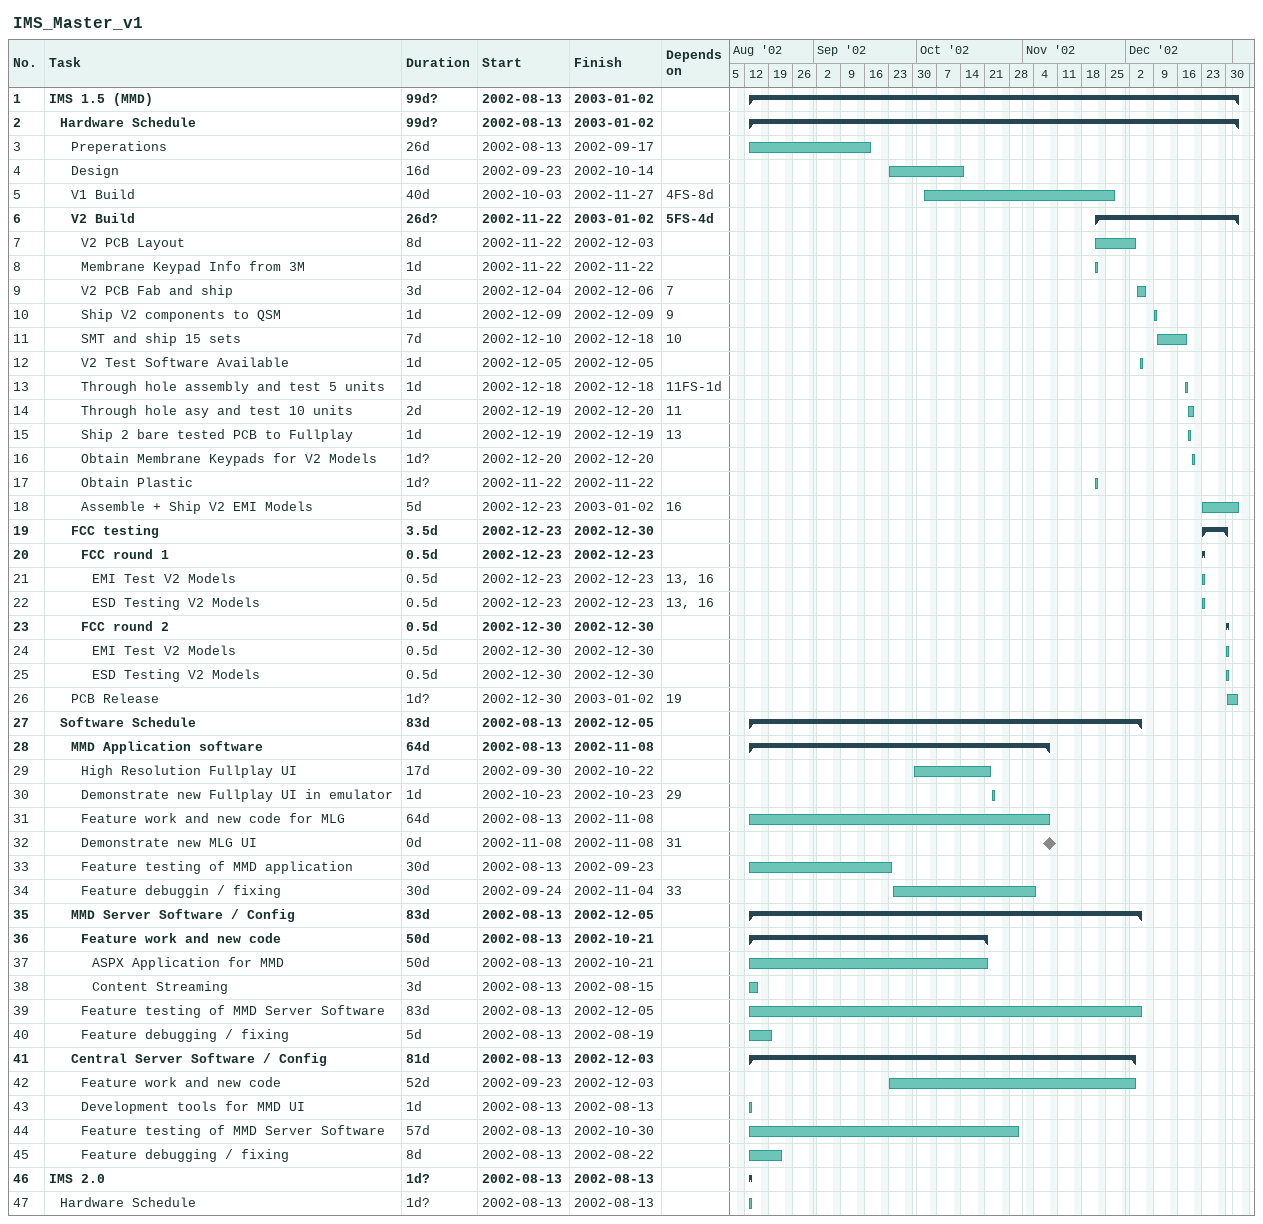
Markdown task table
IMS_Master_v1

| ID | Level | Task | Duration | Start | Finish | Predecessors |
|---|---|---|---|---|---|---|
| 1 | 1 | **IMS 1.5 (MMD)** | 99d? | 2002-08-13 | 2003-01-02 |  |
| 2 | 2 | **Hardware Schedule** | 99d? | 2002-08-13 | 2003-01-02 |  |
| 3 | 3 | Preperations | 26d | 2002-08-13 | 2002-09-17 |  |
| 4 | 3 | Design | 16d | 2002-09-23 | 2002-10-14 |  |
| 5 | 3 | V1 Build | 40d | 2002-10-03 | 2002-11-27 | 4FS-8d |
| 6 | 3 | **V2 Build** | 26d? | 2002-11-22 | 2003-01-02 | 5FS-4d |
| 7 | 4 | V2 PCB Layout | 8d | 2002-11-22 | 2002-12-03 |  |
| 8 | 4 | Membrane Keypad Info from 3M | 1d | 2002-11-22 | 2002-11-22 |  |
| 9 | 4 | V2 PCB Fab and ship | 3d | 2002-12-04 | 2002-12-06 | 7 |
| 10 | 4 | Ship V2 components to QSM | 1d | 2002-12-09 | 2002-12-09 | 9 |
| 11 | 4 | SMT and ship 15 sets | 7d | 2002-12-10 | 2002-12-18 | 10 |
| 12 | 4 | V2 Test Software Available | 1d | 2002-12-05 | 2002-12-05 |  |
| 13 | 4 | Through hole assembly and test 5 units | 1d | 2002-12-18 | 2002-12-18 | 11FS-1d |
| 14 | 4 | Through hole asy and test 10 units | 2d | 2002-12-19 | 2002-12-20 | 11 |
| 15 | 4 | Ship 2 bare tested PCB to Fullplay | 1d | 2002-12-19 | 2002-12-19 | 13 |
| 16 | 4 | Obtain Membrane Keypads for V2 Models | 1d? | 2002-12-20 | 2002-12-20 |  |
| 17 | 4 | Obtain Plastic | 1d? | 2002-11-22 | 2002-11-22 |  |
| 18 | 4 | Assemble + Ship V2 EMI Models | 5d | 2002-12-23 | 2003-01-02 | 16 |
| 19 | 3 | **FCC testing** | 3.5d | 2002-12-23 | 2002-12-30 |  |
| 20 | 4 | **FCC round 1** | 0.5d | 2002-12-23 | 2002-12-23 |  |
| 21 | 5 | EMI Test V2 Models | 0.5d | 2002-12-23 | 2002-12-23 | 13, 16 |
| 22 | 5 | ESD Testing V2 Models | 0.5d | 2002-12-23 | 2002-12-23 | 13, 16 |
| 23 | 4 | **FCC round 2** | 0.5d | 2002-12-30 | 2002-12-30 |  |
| 24 | 5 | EMI Test V2 Models | 0.5d | 2002-12-30 | 2002-12-30 |  |
| 25 | 5 | ESD Testing V2 Models | 0.5d | 2002-12-30 | 2002-12-30 |  |
| 26 | 3 | PCB Release | 1d? | 2002-12-30 | 2003-01-02 | 19 |
| 27 | 2 | **Software Schedule** | 83d | 2002-08-13 | 2002-12-05 |  |
| 28 | 3 | **MMD Application software** | 64d | 2002-08-13 | 2002-11-08 |  |
| 29 | 4 | High Resolution Fullplay UI | 17d | 2002-09-30 | 2002-10-22 |  |
| 30 | 4 | Demonstrate new Fullplay UI in emulator | 1d | 2002-10-23 | 2002-10-23 | 29 |
| 31 | 4 | Feature work and new code for MLG | 64d | 2002-08-13 | 2002-11-08 |  |
| 32 | 4 | Demonstrate new MLG UI | 0d | 2002-11-08 | 2002-11-08 | 31 |
| 33 | 4 | Feature testing of MMD application | 30d | 2002-08-13 | 2002-09-23 |  |
| 34 | 4 | Feature debuggin / fixing | 30d | 2002-09-24 | 2002-11-04 | 33 |
| 35 | 3 | **MMD Server Software / Config** | 83d | 2002-08-13 | 2002-12-05 |  |
| 36 | 4 | **Feature work and new code** | 50d | 2002-08-13 | 2002-10-21 |  |
| 37 | 5 | ASPX Application for MMD | 50d | 2002-08-13 | 2002-10-21 |  |
| 38 | 5 | Content Streaming | 3d | 2002-08-13 | 2002-08-15 |  |
| 39 | 4 | Feature testing of MMD Server Software | 83d | 2002-08-13 | 2002-12-05 |  |
| 40 | 4 | Feature debugging / fixing | 5d | 2002-08-13 | 2002-08-19 |  |
| 41 | 3 | **Central Server Software / Config** | 81d | 2002-08-13 | 2002-12-03 |  |
| 42 | 4 | Feature work and new code | 52d | 2002-09-23 | 2002-12-03 |  |
| 43 | 4 | Development tools for MMD UI | 1d | 2002-08-13 | 2002-08-13 |  |
| 44 | 4 | Feature testing of MMD Server Software | 57d | 2002-08-13 | 2002-10-30 |  |
| 45 | 4 | Feature debugging / fixing | 8d | 2002-08-13 | 2002-08-22 |  |
| 46 | 1 | **IMS 2.0** | 1d? | 2002-08-13 | 2002-08-13 |  |
| 47 | 2 | Hardware Schedule | 1d? | 2002-08-13 | 2002-08-13 |  |
